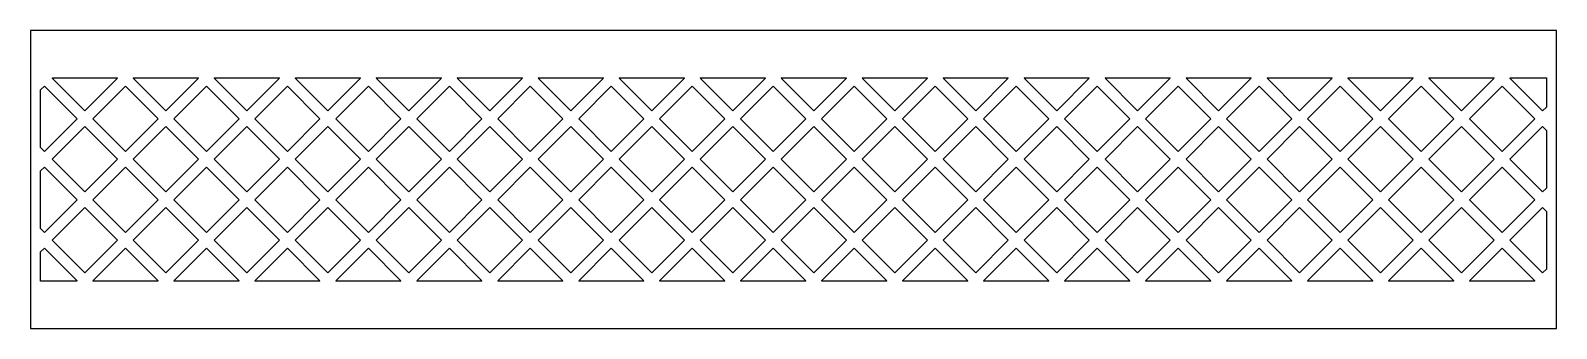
# Model space of a CAD drawing. Header units: millimetres. Extents: x 148 to 1052, y 62 to 238.
import ezdxf

# ---------------------------------------------------------------- set-up
doc = ezdxf.new("R2010")
doc.units = ezdxf.units.MM
doc.layers.get('0').update_dxf_attribs({"linetype": 'CONTINUOUS'})

msp = doc.modelspace()

# ---------------------------------------------------------------- linework, layer by layer
at = {"color": 7}
for points in [[(147.75, 61.75), (1052.25, 61.75), (1052.25, 238.25), (147.75, 238.25), (147.75, 61.75)], [(160.916905, 210.25), (199.083095, 210.25), (199.333095, 210), (180, 190.666905), (160.666905, 210), (160.916905, 210.25)], [(208.916905, 210.25), (247.083095, 210.25), (247.333095, 210), (228, 190.666905), (208.666905, 210), (208.916905, 210.25)], [(256.916905, 210.25), (295.083095, 210.25), (295.333095, 210), (276, 190.666905), (256.666905, 210), (256.916905, 210.25)], [(304.916905, 210.25), (343.083095, 210.25), (343.333095, 210), (324, 190.666905), (304.666905, 210), (304.916905, 210.25)], [(352.916905, 210.25), (391.083095, 210.25), (391.333095, 210), (372, 190.666905), (352.666905, 210), (352.916905, 210.25)], [(400.916905, 210.25), (439.083095, 210.25), (439.333095, 210), (420, 190.666905), (400.666905, 210), (400.916905, 210.25)], [(448.916905, 210.25), (487.083095, 210.25), (487.333095, 210), (468, 190.666905), (448.666905, 210), (448.916905, 210.25)], [(496.916905, 210.25), (535.083095, 210.25), (535.333095, 210), (516, 190.666905), (496.666905, 210), (496.916905, 210.25)], [(544.916905, 210.25), (583.083095, 210.25), (583.333095, 210), (564, 190.666905), (544.666905, 210), (544.916905, 210.25)], [(592.916905, 210.25), (631.083095, 210.25), (631.333095, 210), (612, 190.666905), (592.666905, 210), (592.916905, 210.25)], [(640.916905, 210.25), (679.083095, 210.25), (679.333095, 210), (660, 190.666905), (640.666905, 210), (640.916905, 210.25)], [(688.916905, 210.25), (727.083095, 210.25), (727.333095, 210), (708, 190.666905), (688.666905, 210), (688.916905, 210.25)], [(736.916905, 210.25), (775.083095, 210.25), (775.333095, 210), (756, 190.666905), (736.666905, 210), (736.916905, 210.25)], [(784.916905, 210.25), (823.083095, 210.25), (823.333095, 210), (804, 190.666905), (784.666905, 210), (784.916905, 210.25)], [(832.916905, 210.25), (871.083095, 210.25), (871.333095, 210), (852, 190.666905), (832.666905, 210), (832.916905, 210.25)], [(880.916905, 210.25), (919.083095, 210.25), (919.333095, 210), (900, 190.666905), (880.666905, 210), (880.916905, 210.25)], [(928.916905, 210.25), (967.083095, 210.25), (967.333095, 210), (948, 190.666905), (928.666905, 210), (928.916905, 210.25)], [(976.916905, 210.25), (1015.083095, 210.25), (1015.333095, 210), (996, 190.666905), (976.666905, 210), (976.916905, 210.25)], [(1024.916905, 210.25), (1046.25, 210.25), (1046.25, 192.916905), (1044, 190.666905), (1024.666905, 210), (1024.916905, 210.25)], [(153.75, 203.083095), (156, 205.333095), (175.333095, 186), (156, 166.666905), (153.75, 168.916905), (153.75, 203.083095)], [(204, 205.333095), (223.333095, 186), (204, 166.666905), (184.666905, 186), (204, 205.333095)], [(252, 205.333095), (271.333095, 186), (252, 166.666905), (232.666905, 186), (252, 205.333095)], [(300, 205.333095), (319.333095, 186), (300, 166.666905), (280.666905, 186), (300, 205.333095)], [(348, 205.333095), (367.333095, 186), (348, 166.666905), (328.666905, 186), (348, 205.333095)], [(396, 205.333095), (415.333095, 186), (396, 166.666905), (376.666905, 186), (396, 205.333095)], [(444, 205.333095), (463.333095, 186), (444, 166.666905), (424.666905, 186), (444, 205.333095)], [(492, 205.333095), (511.333095, 186), (492, 166.666905), (472.666905, 186), (492, 205.333095)], [(540, 205.333095), (559.333095, 186), (540, 166.666905), (520.666905, 186), (540, 205.333095)], [(588, 205.333095), (607.333095, 186), (588, 166.666905), (568.666905, 186), (588, 205.333095)], [(636, 205.333095), (655.333095, 186), (636, 166.666905), (616.666905, 186), (636, 205.333095)], [(684, 205.333095), (703.333095, 186), (684, 166.666905), (664.666905, 186), (684, 205.333095)], [(732, 205.333095), (751.333095, 186), (732, 166.666905), (712.666905, 186), (732, 205.333095)], [(780, 205.333095), (799.333095, 186), (780, 166.666905), (760.666905, 186), (780, 205.333095)], [(828, 205.333095), (847.333095, 186), (828, 166.666905), (808.666905, 186), (828, 205.333095)], [(876, 205.333095), (895.333095, 186), (876, 166.666905), (856.666905, 186), (876, 205.333095)], [(924, 205.333095), (943.333095, 186), (924, 166.666905), (904.666905, 186), (924, 205.333095)], [(972, 205.333095), (991.333095, 186), (972, 166.666905), (952.666905, 186), (972, 205.333095)], [(1020, 205.333095), (1039.333095, 186), (1020, 166.666905), (1000.666905, 186), (1020, 205.333095)], [(180, 181.333095), (199.333095, 162), (180, 142.666905), (160.666905, 162), (180, 181.333095)], [(228, 181.333095), (247.333095, 162), (228, 142.666905), (208.666905, 162), (228, 181.333095)], [(276, 181.333095), (295.333095, 162), (276, 142.666905), (256.666905, 162), (276, 181.333095)], [(324, 181.333095), (343.333095, 162), (324, 142.666905), (304.666905, 162), (324, 181.333095)], [(372, 181.333095), (391.333095, 162), (372, 142.666905), (352.666905, 162), (372, 181.333095)], [(420, 181.333095), (439.333095, 162), (420, 142.666905), (400.666905, 162), (420, 181.333095)], [(468, 181.333095), (487.333095, 162), (468, 142.666905), (448.666905, 162), (468, 181.333095)], [(516, 181.333095), (535.333095, 162), (516, 142.666905), (496.666905, 162), (516, 181.333095)], [(564, 181.333095), (583.333095, 162), (564, 142.666905), (544.666905, 162), (564, 181.333095)], [(612, 181.333095), (631.333095, 162), (612, 142.666905), (592.666905, 162), (612, 181.333095)], [(660, 181.333095), (679.333095, 162), (660, 142.666905), (640.666905, 162), (660, 181.333095)], [(708, 181.333095), (727.333095, 162), (708, 142.666905), (688.666905, 162), (708, 181.333095)], [(756, 181.333095), (775.333095, 162), (756, 142.666905), (736.666905, 162), (756, 181.333095)], [(804, 181.333095), (823.333095, 162), (804, 142.666905), (784.666905, 162), (804, 181.333095)], [(852, 181.333095), (871.333095, 162), (852, 142.666905), (832.666905, 162), (852, 181.333095)], [(900, 181.333095), (919.333095, 162), (900, 142.666905), (880.666905, 162), (900, 181.333095)], [(948, 181.333095), (967.333095, 162), (948, 142.666905), (928.666905, 162), (948, 181.333095)], [(996, 181.333095), (1015.333095, 162), (996, 142.666905), (976.666905, 162), (996, 181.333095)], [(1044, 181.333095), (1046.25, 179.083095), (1046.25, 144.916905), (1044, 142.666905), (1024.666905, 162), (1044, 181.333095)], [(153.75, 155.083095), (156, 157.333095), (175.333095, 138), (156, 118.666905), (153.75, 120.916905), (153.75, 155.083095)], [(204, 157.333095), (223.333095, 138), (204, 118.666905), (184.666905, 138), (204, 157.333095)], [(252, 157.333095), (271.333095, 138), (252, 118.666905), (232.666905, 138), (252, 157.333095)], [(300, 157.333095), (319.333095, 138), (300, 118.666905), (280.666905, 138), (300, 157.333095)], [(348, 157.333095), (367.333095, 138), (348, 118.666905), (328.666905, 138), (348, 157.333095)], [(396, 157.333095), (415.333095, 138), (396, 118.666905), (376.666905, 138), (396, 157.333095)], [(444, 157.333095), (463.333095, 138), (444, 118.666905), (424.666905, 138), (444, 157.333095)], [(492, 157.333095), (511.333095, 138), (492, 118.666905), (472.666905, 138), (492, 157.333095)], [(540, 157.333095), (559.333095, 138), (540, 118.666905), (520.666905, 138), (540, 157.333095)], [(588, 157.333095), (607.333095, 138), (588, 118.666905), (568.666905, 138), (588, 157.333095)], [(636, 157.333095), (655.333095, 138), (636, 118.666905), (616.666905, 138), (636, 157.333095)], [(684, 157.333095), (703.333095, 138), (684, 118.666905), (664.666905, 138), (684, 157.333095)], [(732, 157.333095), (751.333095, 138), (732, 118.666905), (712.666905, 138), (732, 157.333095)], [(780, 157.333095), (799.333095, 138), (780, 118.666905), (760.666905, 138), (780, 157.333095)], [(828, 157.333095), (847.333095, 138), (828, 118.666905), (808.666905, 138), (828, 157.333095)], [(876, 157.333095), (895.333095, 138), (876, 118.666905), (856.666905, 138), (876, 157.333095)], [(924, 157.333095), (943.333095, 138), (924, 118.666905), (904.666905, 138), (924, 157.333095)], [(972, 157.333095), (991.333095, 138), (972, 118.666905), (952.666905, 138), (972, 157.333095)], [(1020, 157.333095), (1039.333095, 138), (1020, 118.666905), (1000.666905, 138), (1020, 157.333095)], [(180, 133.333095), (199.333095, 114), (180, 94.666905), (160.666905, 114), (180, 133.333095)], [(228, 133.333095), (247.333095, 114), (228, 94.666905), (208.666905, 114), (228, 133.333095)], [(276, 133.333095), (295.333095, 114), (276, 94.666905), (256.666905, 114), (276, 133.333095)], [(324, 133.333095), (343.333095, 114), (324, 94.666905), (304.666905, 114), (324, 133.333095)], [(372, 133.333095), (391.333095, 114), (372, 94.666905), (352.666905, 114), (372, 133.333095)], [(420, 133.333095), (439.333095, 114), (420, 94.666905), (400.666905, 114), (420, 133.333095)], [(468, 133.333095), (487.333095, 114), (468, 94.666905), (448.666905, 114), (468, 133.333095)], [(516, 133.333095), (535.333095, 114), (516, 94.666905), (496.666905, 114), (516, 133.333095)], [(564, 133.333095), (583.333095, 114), (564, 94.666905), (544.666905, 114), (564, 133.333095)], [(612, 133.333095), (631.333095, 114), (612, 94.666905), (592.666905, 114), (612, 133.333095)], [(660, 133.333095), (679.333095, 114), (660, 94.666905), (640.666905, 114), (660, 133.333095)], [(708, 133.333095), (727.333095, 114), (708, 94.666905), (688.666905, 114), (708, 133.333095)], [(756, 133.333095), (775.333095, 114), (756, 94.666905), (736.666905, 114), (756, 133.333095)], [(804, 133.333095), (823.333095, 114), (804, 94.666905), (784.666905, 114), (804, 133.333095)], [(852, 133.333095), (871.333095, 114), (852, 94.666905), (832.666905, 114), (852, 133.333095)], [(900, 133.333095), (919.333095, 114), (900, 94.666905), (880.666905, 114), (900, 133.333095)], [(948, 133.333095), (967.333095, 114), (948, 94.666905), (928.666905, 114), (948, 133.333095)], [(996, 133.333095), (1015.333095, 114), (996, 94.666905), (976.666905, 114), (996, 133.333095)], [(1044, 133.333095), (1046.25, 131.083095), (1046.25, 96.916905), (1044, 94.666905), (1024.666905, 114), (1044, 133.333095)], [(153.75, 107.083095), (156, 109.333095), (175.333095, 90), (175.083095, 89.75), (153.75, 89.75), (153.75, 107.083095)], [(184.666905, 90), (204, 109.333095), (223.333095, 90), (223.083095, 89.75), (184.916905, 89.75), (184.666905, 90)], [(232.666905, 90), (252, 109.333095), (271.333095, 90), (271.083095, 89.75), (232.916905, 89.75), (232.666905, 90)], [(280.666905, 90), (300, 109.333095), (319.333095, 90), (319.083095, 89.75), (280.916905, 89.75), (280.666905, 90)], [(328.666905, 90), (348, 109.333095), (367.333095, 90), (367.083095, 89.75), (328.916905, 89.75), (328.666905, 90)], [(376.666905, 90), (396, 109.333095), (415.333095, 90), (415.083095, 89.75), (376.916905, 89.75), (376.666905, 90)], [(424.666905, 90), (444, 109.333095), (463.333095, 90), (463.083095, 89.75), (424.916905, 89.75), (424.666905, 90)], [(472.666905, 90), (492, 109.333095), (511.333095, 90), (511.083095, 89.75), (472.916905, 89.75), (472.666905, 90)], [(520.666905, 90), (540, 109.333095), (559.333095, 90), (559.083095, 89.75), (520.916905, 89.75), (520.666905, 90)], [(568.666905, 90), (588, 109.333095), (607.333095, 90), (607.083095, 89.75), (568.916905, 89.75), (568.666905, 90)], [(616.666905, 90), (636, 109.333095), (655.333095, 90), (655.083095, 89.75), (616.916905, 89.75), (616.666905, 90)], [(664.666905, 90), (684, 109.333095), (703.333095, 90), (703.083095, 89.75), (664.916905, 89.75), (664.666905, 90)], [(712.666905, 90), (732, 109.333095), (751.333095, 90), (751.083095, 89.75), (712.916905, 89.75), (712.666905, 90)], [(760.666905, 90), (780, 109.333095), (799.333095, 90), (799.083095, 89.75), (760.916905, 89.75), (760.666905, 90)], [(808.666905, 90), (828, 109.333095), (847.333095, 90), (847.083095, 89.75), (808.916905, 89.75), (808.666905, 90)], [(856.666905, 90), (876, 109.333095), (895.333095, 90), (895.083095, 89.75), (856.916905, 89.75), (856.666905, 90)], [(904.666905, 90), (924, 109.333095), (943.333095, 90), (943.083095, 89.75), (904.916905, 89.75), (904.666905, 90)], [(952.666905, 90), (972, 109.333095), (991.333095, 90), (991.083095, 89.75), (952.916905, 89.75), (952.666905, 90)], [(1000.666905, 90), (1020, 109.333095), (1039.333095, 90), (1039.083095, 89.75), (1000.916905, 89.75), (1000.666905, 90)]]:
    msp.add_lwpolyline(points, close=True, dxfattribs=at)

doc.saveas('drawing.dxf')
